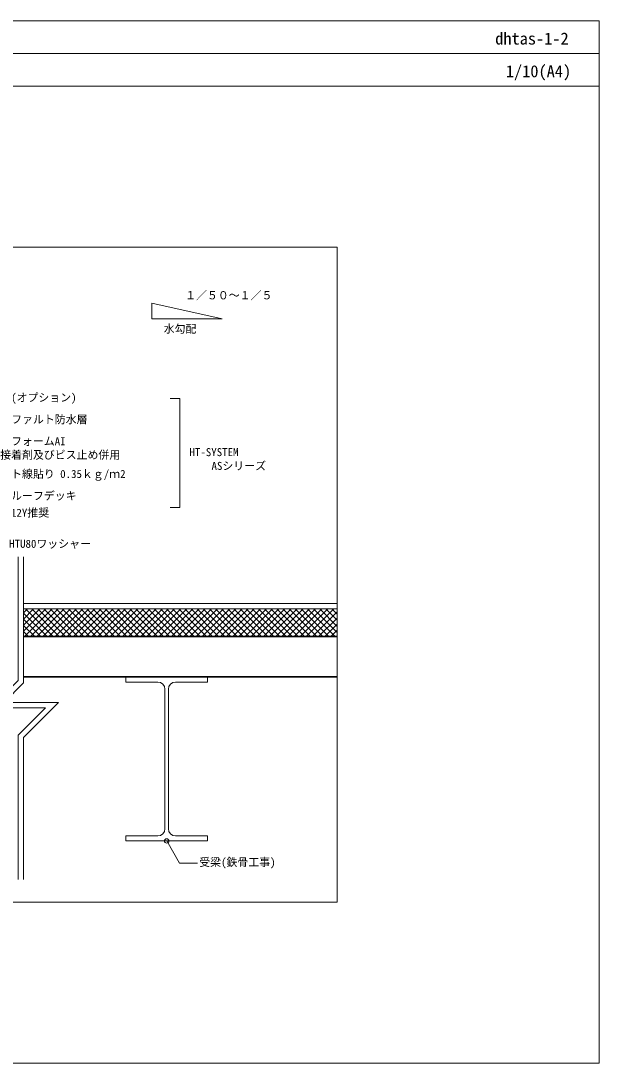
# Model space of a CAD drawing. Units: millimetres, scale not verified. Extents: x -1380 to 1380, y -955 to 955.
# Drawn here: x 321 to 1380, y -955 to 955 of the extents above; entities that cross this region are included whole.
import ezdxf
from ezdxf.enums import TextEntityAlignment as Align

# ---------------------------------------------------------------- set-up
doc = ezdxf.new("R2010")
doc.units = ezdxf.units.MM
doc.header["$LTSCALE"] = 3
for name, color, linetype, lineweight in [('0-0_0', 7, 'Continuous', 9), ('0-1_BOUSUI', 1, 'Continuous', 18), ('0-2_MOJI', 7, 'Continuous', 18), ('0-3_HATCH', 9, 'Continuous', 18), ('0-6_TEKKOTU', 7, 'Continuous', 18), ('0-7_dekki', 3, 'Continuous', 18), ('0-8_dannnetu', 6, 'Continuous', 18), ('0-B_WAKU', 7, 'Continuous', 18), ('0-D_SUNPO', 7, 'Continuous', 18)]:
    doc.layers.add(name, color=color, linetype=linetype, lineweight=lineweight)
doc.styles.add('ＭＳ ゴシック', font='')
doc.styles.get('ＭＳ ゴシック').set_extended_font_data('MS Gothic')

msp = doc.modelspace()

# ---------------------------------------------------------------- linework, layer by layer
at = {"layer": '0-0_0', "lineweight": 18}
msp.add_line((-1380.019, 894.974), (1379.981, 894.974), dxfattribs=at)
msp.add_lwpolyline([(-900.019, -660.026), (899.981, -660.026), (899.981, 539.974), (-900.019, 539.974)], close=True, dxfattribs=at)
at = {"layer": '0-1_BOUSUI'}
msp.add_line((899.981, -112.731), (325.714, -112.731), dxfattribs=at)
at = {"layer": '0-2_MOJI'}
for p, q in [((560.858, 437.68), (560.858, 409.174)), ((594.393, 262.891), (611.681, 262.891)), ((611.681, 62.891), (611.681, 262.891)), ((594.393, 62.891), (611.681, 62.891))]:
    msp.add_line(p, q, dxfattribs=at)
for points in [[(560.858, 409.174), (689.237, 409.174), (560.858, 437.68)], [(644.452, -588.565), (611.378, -588.565), (587.802, -547.731)]]:
    msp.add_lwpolyline(points, dxfattribs=at)
msp.add_circle((587.802, -547.731), 4, dxfattribs=at)
at = {"layer": '0-3_HATCH'}
for p, q in [((325.714, -129.966), (332.949, -122.731)), ((325.714, -141.192), (344.175, -122.731)), ((325.714, -152.417), (355.4, -122.731)), ((325.714, -163.642), (366.625, -122.731)), ((368.087, -172.731), (325.714, -130.358)), ((327.851, -172.731), (377.851, -122.731)), ((379.312, -172.731), (329.312, -122.731)), ((339.076, -172.731), (389.076, -122.731)), ((390.537, -172.731), (340.537, -122.731)), ((350.301, -172.731), (400.301, -122.731)), ((401.763, -172.731), (351.763, -122.731)), ((361.527, -172.731), (411.527, -122.731)), ((412.988, -172.731), (362.988, -122.731)), ((372.752, -172.731), (422.752, -122.731)), ((424.213, -172.731), (374.213, -122.731)), ((383.977, -172.731), (433.977, -122.731)), ((435.439, -172.731), (385.439, -122.731)), ((395.203, -172.731), (445.203, -122.731)), ((446.664, -172.731), (396.664, -122.731)), ((406.428, -172.731), (456.428, -122.731)), ((457.889, -172.731), (407.889, -122.731)), ((417.653, -172.731), (467.653, -122.731)), ((469.115, -172.731), (419.115, -122.731)), ((428.879, -172.731), (478.879, -122.731)), ((480.34, -172.731), (430.34, -122.731)), ((440.104, -172.731), (490.104, -122.731)), ((491.565, -172.731), (441.565, -122.731)), ((451.329, -172.731), (501.329, -122.731)), ((502.79, -172.731), (452.79, -122.731)), ((462.554, -172.731), (512.554, -122.731)), ((514.016, -172.731), (464.016, -122.731)), ((473.78, -172.731), (523.78, -122.731)), ((525.241, -172.731), (475.241, -122.731)), ((485.005, -172.731), (535.005, -122.731)), ((536.466, -172.731), (486.466, -122.731)), ((496.23, -172.731), (546.23, -122.731)), ((547.692, -172.731), (497.692, -122.731)), ((507.456, -172.731), (557.456, -122.731)), ((558.917, -172.731), (508.917, -122.731)), ((518.681, -172.731), (568.681, -122.731)), ((570.142, -172.731), (520.142, -122.731)), ((529.906, -172.731), (579.906, -122.731)), ((581.368, -172.731), (531.368, -122.731)), ((541.132, -172.731), (591.132, -122.731)), ((592.593, -172.731), (542.593, -122.731)), ((552.357, -172.731), (602.357, -122.731)), ((603.818, -172.731), (553.818, -122.731)), ((563.582, -172.731), (613.582, -122.731)), ((615.044, -172.731), (565.044, -122.731)), ((574.808, -172.731), (624.808, -122.731)), ((626.269, -172.731), (576.269, -122.731)), ((586.033, -172.731), (636.033, -122.731)), ((637.494, -172.731), (587.494, -122.731)), ((597.258, -172.731), (647.258, -122.731)), ((648.72, -172.731), (598.72, -122.731)), ((608.484, -172.731), (658.484, -122.731)), ((659.945, -172.731), (609.945, -122.731)), ((619.709, -172.731), (669.709, -122.731)), ((671.17, -172.731), (621.17, -122.731)), ((630.934, -172.731), (680.934, -122.731)), ((682.396, -172.731), (632.396, -122.731)), ((642.16, -172.731), (692.16, -122.731)), ((693.621, -172.731), (643.621, -122.731)), ((653.385, -172.731), (703.385, -122.731)), ((704.846, -172.731), (654.846, -122.731)), ((664.61, -172.731), (714.61, -122.731)), ((716.072, -172.731), (666.072, -122.731)), ((675.836, -172.731), (725.836, -122.731)), ((727.297, -172.731), (677.297, -122.731)), ((687.061, -172.731), (737.061, -122.731)), ((738.522, -172.731), (688.522, -122.731)), ((698.286, -172.731), (748.286, -122.731)), ((749.748, -172.731), (699.748, -122.731)), ((709.512, -172.731), (759.512, -122.731)), ((760.973, -172.731), (710.973, -122.731)), ((720.737, -172.731), (770.737, -122.731)), ((772.198, -172.731), (722.198, -122.731)), ((731.962, -172.731), (781.962, -122.731)), ((783.423, -172.731), (733.423, -122.731)), ((743.187, -172.731), (793.187, -122.731)), ((794.649, -172.731), (744.649, -122.731)), ((754.413, -172.731), (804.413, -122.731)), ((805.874, -172.731), (755.874, -122.731)), ((765.638, -172.731), (815.638, -122.731)), ((817.099, -172.731), (767.099, -122.731)), ((776.863, -172.731), (826.863, -122.731)), ((828.325, -172.731), (778.325, -122.731)), ((788.089, -172.731), (838.089, -122.731)), ((839.55, -172.731), (789.55, -122.731)), ((799.314, -172.731), (849.314, -122.731)), ((850.775, -172.731), (800.775, -122.731)), ((810.539, -172.731), (860.539, -122.731)), ((862.001, -172.731), (812.001, -122.731)), ((821.765, -172.731), (871.765, -122.731)), ((873.226, -172.731), (823.226, -122.731)), ((832.99, -172.731), (882.99, -122.731)), ((884.451, -172.731), (834.451, -122.731)), ((844.215, -172.731), (894.215, -122.731)), ((895.677, -172.731), (845.677, -122.731)), ((855.441, -172.731), (899.981, -128.191)), ((899.981, -165.809), (856.902, -122.731)), ((899.981, -154.584), (868.127, -122.731)), ((899.981, -143.359), (879.353, -122.731)), ((899.981, -132.133), (890.578, -122.731)), ((356.861, -172.731), (325.714, -141.583)), ((866.666, -172.731), (899.981, -139.416)), ((877.891, -172.731), (899.981, -150.641)), ((345.636, -172.731), (325.714, -152.809)), ((334.411, -172.731), (325.714, -164.034)), ((889.117, -172.731), (899.981, -161.867))]:
    msp.add_line(p, q, dxfattribs=at)
at = {"layer": '0-6_TEKKOTU'}
for p, q in [((584.552, -525.731), (584.552, -269.731)), ((591.052, -269.731), (591.052, -525.731))]:
    msp.add_line(p, q, dxfattribs=at)
for points in [[(571.552, -256.731), (512.802, -256.731), (512.802, -247.731), (662.802, -247.731), (662.802, -256.731), (604.052, -256.731)], [(604.052, -538.731), (662.802, -538.731), (662.802, -547.731), (512.802, -547.731), (512.802, -538.731), (571.552, -538.731)]]:
    msp.add_lwpolyline(points, dxfattribs=at)
for centre, start, end in [((571.552, -269.731), 0, 90), ((604.052, -269.731), 90, 180), ((571.552, -525.731), 270, 0), ((604.052, -525.731), 180, 270)]:
    msp.add_arc(centre, 13, start, end, dxfattribs=at)
at = {"layer": '0-7_dekki', "color": 4}
for p, q in [((899.981, -172.731), (325.714, -172.731)), ((899.981, -173.931), (325.714, -173.931)), ((325.714, -246.531), (899.981, -246.531)), ((325.714, -247.731), (899.981, -247.731))]:
    msp.add_line(p, q, dxfattribs=at)
at = {"layer": '0-8_dannnetu'}
for p, q in [((325.714, -122.731), (899.981, -122.731)), ((325.714, -172.731), (899.981, -172.731))]:
    msp.add_line(p, q, dxfattribs=at)
at = {"layer": '0-B_WAKU'}
for points in [[(1379.981, 834.974), (-1380.019, 834.974), (-1380.019, 954.974), (1379.981, 954.974)], [(-1380.019, -955.026), (1379.981, -955.026), (1379.981, 954.974), (-1380.019, 954.974)]]:
    msp.add_lwpolyline(points, close=True, dxfattribs=at)
at = {"layer": '0-D_SUNPO'}
for points in [[(315.714, -27.227), (315.714, -253.849), (265.714, -303.849), (365.714, -303.849), (315.714, -353.849), (315.714, -618.754)], [(325.714, -27.227), (325.714, -257.991), (289.856, -293.849), (389.856, -293.849), (325.714, -357.991), (325.714, -618.754)]]:
    msp.add_lwpolyline(points, dxfattribs=at)

# ---------------------------------------------------------------- texts
at = {"layer": '0-2_MOJI', "style": 'ＭＳ ゴシック'}
for s, p in [('１／５０～１／５', (621.576, 440.225)), ('水勾配', (582.244, 378.906)), ('保護塗料(オプション)', (222.841, 252.891)), ('積層アスファルト防水層', (222.841, 212.891)), ('HT80ギルフォームAI', (222.841, 172.891)), ('HT-SYSTEM', (629.59, 152.891)), ('\u3000\u3000\u3000接着剤及びビス止め併用', (222.841, 147.891)), ('HTセメント線貼り 0.35ｋｇ/ｍ2', (222.841, 112.891)), ('ASシリーズ', (669.957, 127.689)), ('耐火認定ルーフデッキ', (222.841, 72.891)), ('QL99-75-12Y推奨', (222.841, 41.903)), ('HTU80ワッシャー', (299.322, -15.02)), ('受梁(鉄骨工事)', (647.452, -598.565))]:
    msp.add_text(s, height=14.66, dxfattribs=at).set_placement(p, align=Align.BOTTOM_LEFT)
at = {"layer": '0-B_WAKU', "style": 'ＭＳ ゴシック'}
for s, p in [('dhtas-1-2', (1189.549, 904.974)), ('1/10(A4)', (1209.042, 844.974))]:
    msp.add_text(s, height=21.99, dxfattribs=at).set_placement(p, align=Align.BOTTOM_LEFT)

doc.saveas('drawing.dxf')
